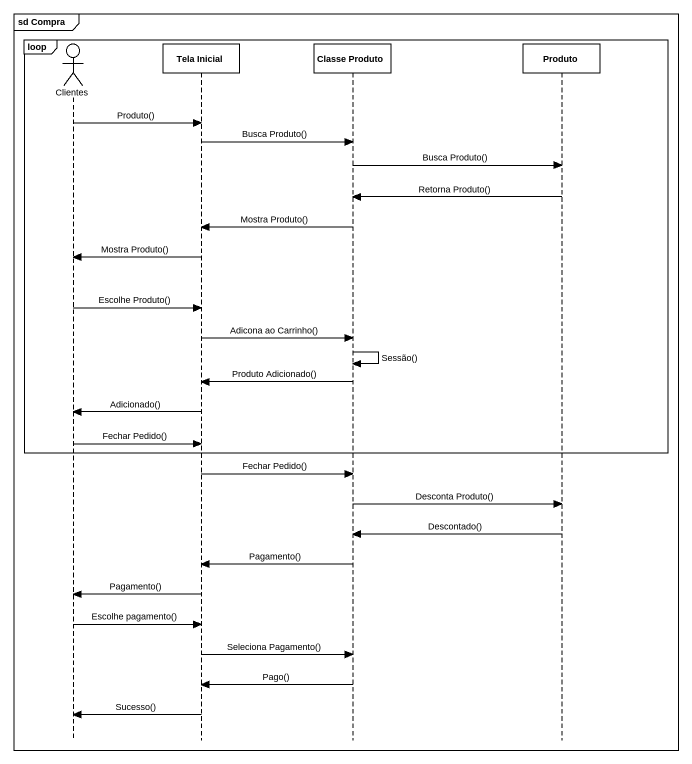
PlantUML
@startuml
mainframe sd Compra
hide footbox
actor Clientes
participant "Tela Inicial" as Tela_Inicial
participant "Classe Produto" as Classe_Produto
participant Produto

loop
  Clientes -> Tela_Inicial : Produto()
  Tela_Inicial -> Classe_Produto : Busca Produto()
  Classe_Produto -> Produto : Busca Produto()
  Produto -> Classe_Produto : Retorna Produto()
  Classe_Produto -> Tela_Inicial : Mostra Produto()
  Tela_Inicial -> Clientes : Mostra Produto()
  Clientes -> Tela_Inicial : Escolhe Produto()
  Tela_Inicial -> Classe_Produto : Adicona ao Carrinho()
  Classe_Produto -> Classe_Produto : Sessão()
  Classe_Produto -> Tela_Inicial : Produto Adicionado()
  Tela_Inicial -> Clientes : Adicionado()
  Clientes -> Tela_Inicial : Fechar Pedido()
end
Tela_Inicial -> Classe_Produto : Fechar Pedido()
Classe_Produto -> Produto : Desconta Produto()
Produto -> Classe_Produto : Descontado()
Classe_Produto -> Tela_Inicial : Pagamento()
Tela_Inicial -> Clientes : Pagamento()
Clientes -> Tela_Inicial : Escolhe pagamento()
Tela_Inicial -> Classe_Produto : Seleciona Pagamento()
Classe_Produto -> Tela_Inicial : Pago()
Tela_Inicial -> Clientes : Sucesso()
@enduml
